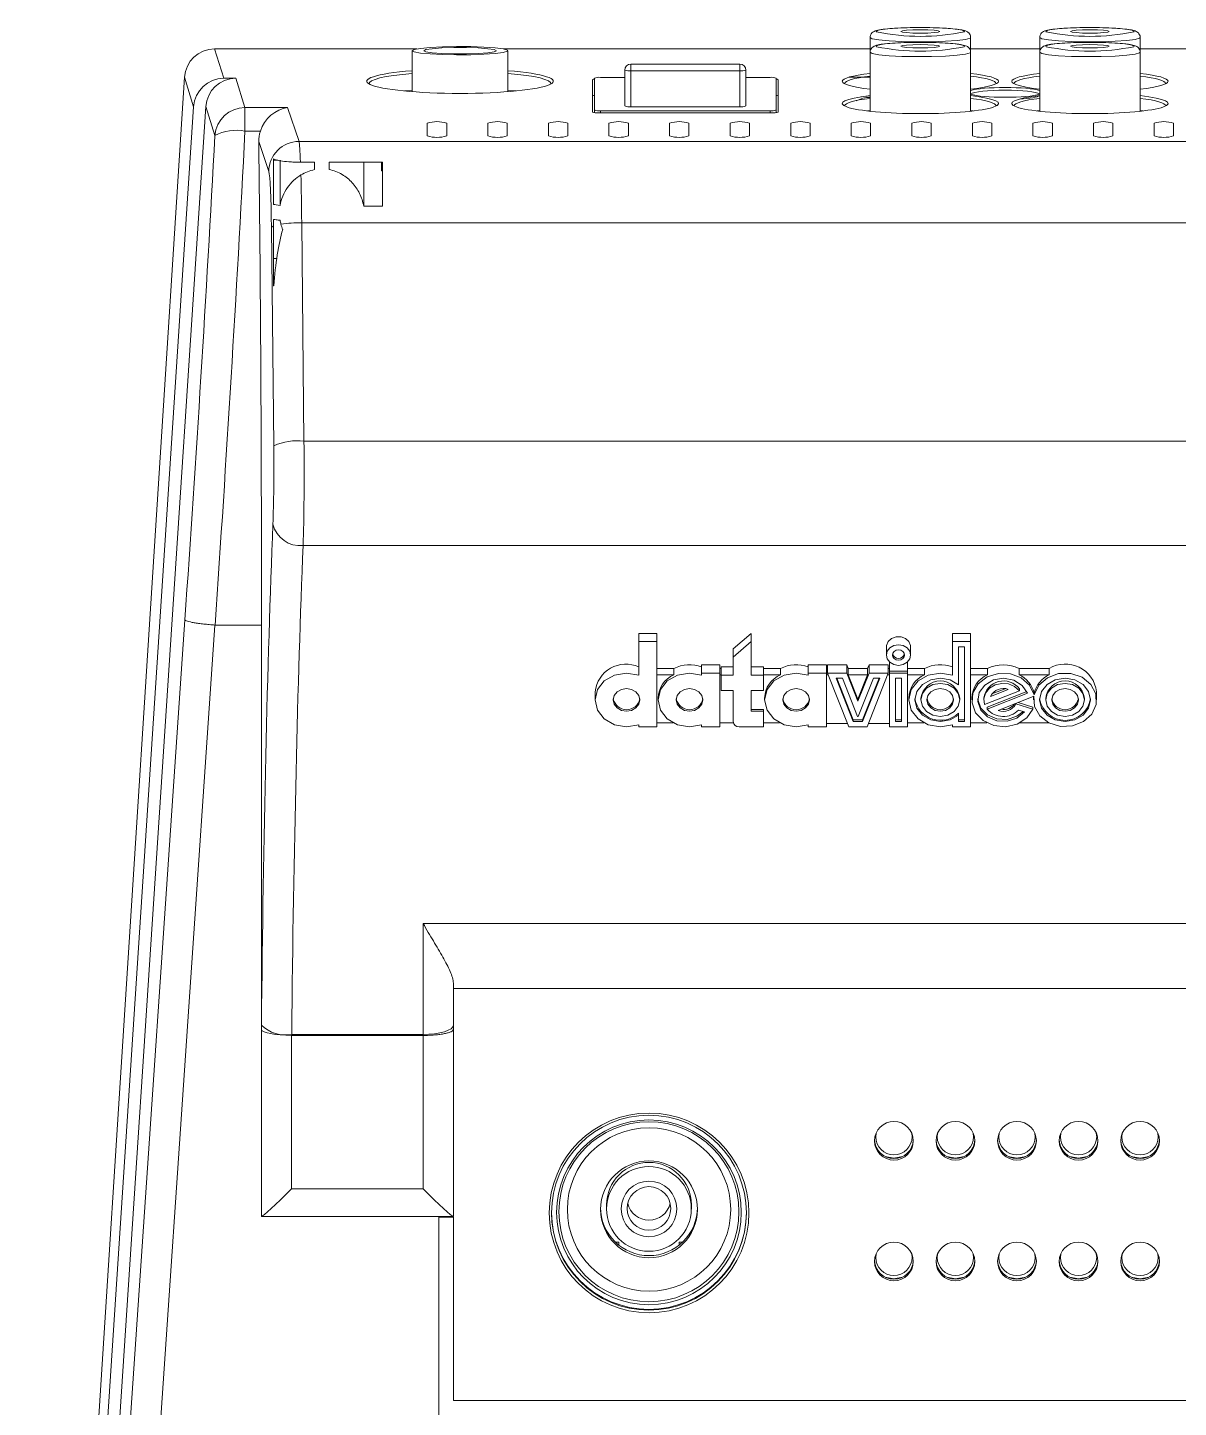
# Model space of a CAD drawing. Header units: millimetres. Extents: x 56 to 1167, y 133 to 726.
# Drawn here: x 56.1 to 151.1, y 479.3 to 593.2 of the extents above; entities that cross this region are included whole.
import ezdxf

# ---------------------------------------------------------------- set-up
doc = ezdxf.new("R2010")
doc.units = ezdxf.units.MM

msp = doc.modelspace()

# ---------------------------------------------------------------- linework, layer by layer
at = {"color": 7, "linetype": 'Continuous', "lineweight": 15}
for p, q in [((125.677, 592.379), (125.677, 591.158)), ((133.977, 591.158), (133.977, 592.379)), ((139.677, 592.379), (139.677, 591.158)), ((147.977, 591.158), (147.977, 592.379)), ((88.266, 591.436), (71.562, 591.436)), ((71.562, 591.436), (71.562, 591.432)), ((71.562, 591.432), (72.317, 589.015)), ((87.877, 591.287), (87.877, 587.905)), ((125.677, 591.436), (95.388, 591.436)), ((95.777, 587.905), (95.777, 591.287)), ((125.677, 591.158), (125.677, 586.288)), ((139.677, 591.436), (133.977, 591.436)), ((133.977, 586.288), (133.977, 591.158)), ((139.677, 591.158), (139.677, 586.288)), ((155.127, 591.436), (147.977, 591.436)), ((147.977, 586.288), (147.977, 591.158)), ((114.924, 590.189), (105.924, 590.189)), ((69.076, 589.091), (56.128, 386.261)), ((69.077, 589.091), (56.128, 386.259)), ((69.076, 589.091), (69.077, 589.091)), ((69.835, 586.665), (69.077, 589.091)), ((72.317, 589.015), (73.318, 589.021)), ((73.318, 589.021), (74.074, 586.6)), ((102.749, 588.888), (102.749, 586.225)), ((102.924, 586.395), (102.924, 589.019)), ((103.424, 589.084), (105.424, 589.084)), ((105.424, 586.728), (105.424, 589.689)), ((114.924, 589.624), (105.924, 589.624)), ((105.924, 589.624), (105.924, 586.663)), ((114.924, 586.663), (114.924, 589.624)), ((115.424, 589.689), (115.424, 586.728)), ((115.424, 589.084), (117.424, 589.084)), ((117.924, 589.019), (117.924, 586.395)), ((118.099, 586.225), (118.099, 588.888)), ((125.677, 589.104), (123.93, 589.104)), ((56.7, 386.304), (69.835, 586.665)), ((57.697, 386.24), (70.836, 586.671)), ((71.582, 584.281), (70.836, 586.671)), ((114.924, 586.663), (105.924, 586.663)), ((125.677, 587.549), (124.908, 587.478)), ((136.167, 586.778), (136.069, 586.776)), ((74.074, 586.6), (77.596, 586.6)), ((74.074, 586.6), (74.074, 584.644)), ((77.596, 586.6), (78.533, 583.797)), ((102.924, 586.176), (102.924, 586.395)), ((103.249, 586.16), (117.599, 586.16)), ((117.424, 586.33), (103.424, 586.33)), ((117.924, 586.395), (117.924, 586.176)), ((125.677, 586.329), (125.466, 586.312)), ((134.188, 586.312), (133.977, 586.329)), ((139.677, 586.329), (139.466, 586.312)), ((148.188, 586.312), (147.977, 586.329)), ((75.341, 584.644), (74.074, 584.644)), ((89.124, 585.303), (89.124, 584.259)), ((90.724, 584.259), (90.724, 585.303)), ((94.124, 585.303), (94.124, 584.259)), ((95.724, 584.259), (95.724, 585.303)), ((99.124, 585.303), (99.124, 584.259)), ((100.724, 584.259), (100.724, 585.303)), ((104.124, 585.303), (104.124, 584.259)), ((105.724, 584.259), (105.724, 585.303)), ((109.124, 585.303), (109.124, 584.259)), ((110.724, 584.259), (110.724, 585.303)), ((114.124, 585.303), (114.124, 584.259)), ((115.724, 584.259), (115.724, 585.303)), ((119.124, 585.303), (119.124, 584.259)), ((120.724, 584.259), (120.724, 585.303)), ((124.124, 585.303), (124.124, 584.259)), ((125.724, 584.259), (125.724, 585.303)), ((129.124, 585.303), (129.124, 584.259)), ((130.724, 584.259), (130.724, 585.303)), ((134.124, 585.303), (134.124, 584.259)), ((135.724, 584.259), (135.724, 585.303)), ((139.124, 585.303), (139.124, 584.259)), ((140.724, 584.259), (140.724, 585.303)), ((144.124, 585.303), (144.124, 584.259)), ((145.724, 584.259), (145.724, 585.303)), ((149.124, 585.303), (149.124, 584.259)), ((150.724, 584.259), (150.724, 585.303)), ((76.035, 581.309), (75.209, 583.781)), ((78.533, 583.797), (432.314, 583.797)), ((76.424, 582.24), (76.789, 582.24)), ((76.975, 578.52), (76.975, 582.24)), ((78.657, 582.086), (79.824, 582.086)), ((79.824, 582.086), (79.824, 581.473)), ((81.024, 582.086), (85.424, 582.086)), ((81.024, 581.473), (81.024, 582.086)), ((83.872, 578.451), (83.872, 582.086)), ((85.335, 581.368), (85.335, 582.086)), ((85.424, 582.086), (85.424, 578.451)), ((85.335, 581.368), (85.424, 581.368)), ((85.424, 578.451), (83.872, 578.451)), ((76.448, 558.677), (76.258, 576.696)), ((76.424, 571.88), (76.424, 576.819)), ((78.756, 577.087), (78.945, 559.068)), ((432.092, 577.087), (78.756, 577.087)), ((76.424, 574.14), (76.693, 574.14)), ((78.945, 559.068), (431.902, 559.068)), ((431.97, 550.438), (78.877, 550.438)), ((58.185, 384.083), (69.108, 544.307)), ((71.596, 543.875), (60.689, 383.874)), ((71.604, 543.874), (75.424, 543.874)), ((75.424, 543.874), (75.424, 495.054)), ((108.074, 543.189), (106.574, 543.189)), ((106.574, 543.189), (106.574, 542.509)), ((108.074, 542.509), (106.574, 542.509)), ((106.574, 542.509), (106.574, 539.74)), ((108.074, 542.509), (108.074, 543.189)), ((108.074, 535.479), (108.074, 542.509)), ((115.874, 543.189), (114.374, 541.911)), ((115.874, 542.509), (114.374, 541.231)), ((115.874, 543.189), (115.874, 542.509)), ((115.874, 539.74), (115.874, 542.509)), ((133.974, 543.189), (132.474, 543.189)), ((132.474, 543.189), (132.474, 542.509)), ((133.974, 542.509), (132.474, 542.509)), ((132.474, 542.509), (132.474, 539.74)), ((133.974, 543.189), (133.974, 542.509)), ((133.974, 535.479), (133.974, 542.509)), ((114.374, 541.911), (114.374, 541.231)), ((114.374, 541.231), (114.374, 539.74)), ((127.024, 542.082), (127.024, 541.401)), ((129.024, 541.401), (129.024, 542.082)), ((133.474, 542.083), (132.974, 542.083)), ((132.974, 542.083), (132.974, 538.947)), ((133.474, 535.905), (133.474, 542.083)), ((109.471, 540.292), (108.074, 540.292)), ((109.471, 539.769), (109.471, 540.292)), ((111.774, 540.591), (111.774, 539.91)), ((113.274, 540.591), (111.774, 540.591)), ((113.274, 539.91), (111.774, 539.91)), ((111.774, 539.91), (111.774, 539.74)), ((113.274, 539.91), (113.274, 540.591)), ((113.374, 540.292), (113.274, 540.292)), ((113.274, 535.479), (113.274, 539.91)), ((113.374, 540.42), (113.374, 539.74)), ((114.374, 540.42), (113.374, 540.42)), ((116.874, 540.42), (115.874, 540.42)), ((116.874, 540.42), (116.874, 539.74)), ((118.271, 540.292), (116.874, 540.292)), ((118.271, 539.769), (118.271, 540.292)), ((120.574, 540.591), (120.574, 539.91)), ((122.074, 540.591), (120.574, 540.591)), ((122.074, 539.91), (120.574, 539.91)), ((120.574, 539.91), (120.574, 539.74)), ((122.074, 540.591), (122.074, 539.91)), ((122.174, 540.292), (122.074, 540.292)), ((122.074, 535.479), (122.074, 539.91)), ((122.174, 540.591), (122.174, 539.91)), ((123.756, 540.591), (122.174, 540.591)), ((122.174, 539.91), (123.924, 535.479)), ((123.756, 539.91), (122.174, 539.91)), ((123.756, 540.591), (123.756, 539.91)), ((123.874, 540.292), (123.756, 540.591)), ((124.674, 537.588), (123.756, 539.91)), ((123.874, 540.292), (123.874, 539.769)), ((125.473, 540.292), (123.874, 540.292)), ((125.591, 539.91), (124.674, 537.588)), ((125.424, 535.479), (127.174, 539.91)), ((125.591, 540.591), (125.473, 540.292)), ((125.473, 540.292), (125.473, 539.769)), ((125.591, 540.591), (125.591, 539.91)), ((127.174, 540.591), (125.591, 540.591)), ((127.174, 539.91), (125.591, 539.91)), ((127.174, 540.591), (127.174, 539.91)), ((127.274, 540.292), (127.174, 540.292)), ((127.274, 540.838), (127.274, 540.067)), ((127.274, 540.067), (128.774, 540.067)), ((127.274, 540.067), (127.274, 539.91)), ((127.274, 539.91), (128.774, 539.91)), ((127.274, 539.91), (127.274, 535.479)), ((128.774, 540.067), (128.774, 540.838)), ((130.171, 540.292), (128.774, 540.292)), ((128.774, 539.91), (128.774, 540.067)), ((128.774, 535.479), (128.774, 539.91)), ((130.171, 540.292), (130.171, 539.769)), ((135.371, 540.292), (133.974, 540.292)), ((135.371, 539.769), (135.371, 540.292)), ((137.976, 540.292), (137.976, 539.769)), ((140.471, 540.292), (137.976, 540.292)), ((140.471, 539.769), (140.471, 540.292)), ((109.471, 539.769), (108.074, 539.769)), ((113.374, 539.769), (113.274, 539.769)), ((113.374, 539.74), (113.374, 538.462)), ((114.374, 539.74), (113.374, 539.74)), ((116.874, 539.74), (115.874, 539.74)), ((118.271, 539.769), (116.874, 539.769)), ((116.874, 538.462), (116.874, 539.74)), ((122.229, 539.769), (122.074, 539.769)), ((123.397, 539.484), (122.869, 539.484)), ((122.869, 539.484), (124.283, 535.905)), ((122.931, 539.484), (124.283, 536.063)), ((124.642, 536.332), (123.397, 539.484)), ((123.874, 539.769), (124.674, 537.745)), ((125.473, 539.769), (123.874, 539.769)), ((124.674, 537.745), (125.473, 539.769)), ((125.95, 539.484), (124.705, 536.332)), ((125.064, 535.905), (126.478, 539.484)), ((125.064, 536.063), (126.416, 539.484)), ((126.478, 539.484), (125.95, 539.484)), ((127.274, 539.769), (127.118, 539.769)), ((128.274, 539.484), (127.774, 539.484)), ((127.774, 539.484), (127.774, 535.905)), ((128.274, 535.905), (128.274, 539.484)), ((130.171, 539.769), (128.774, 539.769)), ((135.371, 539.769), (133.974, 539.769)), ((140.471, 539.769), (137.976, 539.769)), ((102.974, 538.375), (102.974, 537.695)), ((108.174, 537.852), (108.174, 537.695)), ((114.374, 538.462), (113.374, 538.462)), ((114.374, 535.905), (114.374, 538.462)), ((116.874, 538.462), (115.874, 538.462)), ((115.874, 538.462), (115.874, 536.758)), ((116.974, 537.852), (116.974, 537.695)), ((124.674, 537.745), (124.674, 537.588)), ((128.874, 537.852), (128.874, 537.695)), ((129.874, 537.852), (129.874, 537.695)), ((133.074, 537.695), (133.074, 537.852)), ((134.074, 537.852), (134.074, 537.695)), ((135.074, 537.852), (135.074, 537.695)), ((135.136, 537.319), (138, 538.457)), ((135.347, 537.09), (138.61, 538.386)), ((135.347, 536.933), (138.669, 538.253)), ((137.086, 538.564), (135.627, 537.984)), ((135.735, 538.184), (136.837, 538.622)), ((139.197, 537.992), (136.261, 536.826)), ((138, 538.457), (138, 538.614)), ((139.174, 537.852), (139.178, 537.985)), ((139.174, 537.852), (139.174, 537.695)), ((139.224, 538.127), (139.224, 538.284)), ((140.174, 537.852), (140.174, 537.695)), ((143.374, 537.695), (143.374, 537.852)), ((144.374, 537.695), (144.374, 538.375)), ((116.874, 536.915), (115.874, 536.915)), ((116.874, 536.758), (115.874, 536.758)), ((116.874, 536.758), (116.874, 536.915)), ((116.874, 535.479), (116.874, 536.758)), ((132.974, 536.443), (132.974, 536.6)), ((135.347, 537.09), (135.347, 536.933)), ((137.707, 537.374), (137.707, 537.4)), ((137.707, 537.374), (139.117, 536.937)), ((137.892, 537.474), (139.117, 537.094)), ((137.931, 536.852), (138.419, 536.7)), ((139.117, 537.094), (139.117, 536.937)), ((106.574, 535.65), (106.574, 535.479)), ((106.574, 535.479), (108.074, 535.479)), ((108.074, 535.807), (109.413, 535.807)), ((111.774, 535.65), (111.774, 535.479)), ((111.774, 535.479), (113.274, 535.479)), ((113.274, 535.807), (114.387, 535.807)), ((114.874, 535.479), (116.874, 535.479)), ((116.874, 535.807), (118.213, 535.807)), ((120.574, 535.65), (120.574, 535.479)), ((120.574, 535.479), (122.074, 535.479)), ((122.074, 535.741), (123.82, 535.741)), ((123.924, 535.479), (125.424, 535.479)), ((124.283, 535.905), (124.283, 536.063)), ((124.283, 536.063), (125.064, 536.063)), ((124.283, 535.905), (125.064, 535.905)), ((124.705, 536.332), (124.642, 536.332)), ((125.064, 535.905), (125.064, 536.063)), ((125.527, 535.741), (127.274, 535.741)), ((127.274, 535.479), (128.774, 535.479)), ((127.774, 536.063), (128.274, 536.063)), ((127.774, 535.905), (128.274, 535.905)), ((128.774, 535.807), (130.113, 535.807)), ((132.474, 535.65), (132.474, 535.479)), ((132.474, 535.479), (133.974, 535.479)), ((132.974, 536.443), (132.974, 535.905)), ((132.974, 536.063), (133.474, 536.063)), ((132.974, 535.905), (133.474, 535.905)), ((135.313, 535.807), (133.974, 535.807)), ((140.413, 535.807), (138.034, 535.807)), ((88.774, 510.079), (88.774, 519.248)), ((88.774, 519.248), (379.224, 519.248)), ((91.274, 514.312), (91.274, 510.846)), ((91.274, 513.874), (376.724, 513.874)), ((75.428, 510.486), (75.431, 510.836)), ((75.428, 495.054), (75.428, 510.486)), ((91.274, 510.846), (91.274, 510.537)), ((91.274, 510.537), (91.274, 495.054)), ((77.926, 509.997), (77.926, 497.337)), ((77.929, 510.079), (77.928, 509.997)), ((77.928, 509.997), (88.774, 509.997)), ((77.929, 510.079), (88.774, 510.079)), ((88.774, 509.997), (88.774, 510.079)), ((88.774, 509.997), (88.774, 509.997)), ((88.774, 497.337), (88.774, 509.997)), ((126.144, 501.858), (126.144, 501.634)), ((129.144, 501.634), (129.144, 501.858)), ((131.224, 501.858), (131.224, 501.634)), ((134.224, 501.634), (134.224, 501.858)), ((136.304, 501.858), (136.304, 501.634)), ((139.304, 501.634), (139.304, 501.858)), ((141.384, 501.858), (141.384, 501.634)), ((144.384, 501.634), (144.384, 501.858)), ((146.464, 501.858), (146.464, 501.634)), ((149.464, 501.634), (149.464, 501.858)), ((77.926, 497.337), (88.774, 497.337)), ((88.774, 497.337), (88.774, 497.337)), ((103.924, 496.027), (103.924, 495.669)), ((110.924, 495.669), (110.924, 496.027)), ((75.424, 495.054), (75.428, 495.054)), ((75.435, 495.054), (75.428, 495.054)), ((91.264, 495.054), (75.435, 495.054)), ((91.289, 495.005), (90.089, 495.005)), ((90.089, 495.005), (90.089, 383.874)), ((91.274, 495.054), (91.264, 495.054)), ((91.289, 479.854), (91.289, 495.005)), ((104.924, 492.938), (104.646, 492.938)), ((104.924, 492.695), (104.924, 492.938)), ((110.201, 492.938), (109.924, 492.938)), ((109.924, 492.938), (109.924, 492.695)), ((126.144, 491.896), (126.144, 491.672)), ((129.144, 491.672), (129.144, 491.896)), ((131.224, 491.896), (131.224, 491.672)), ((134.224, 491.672), (134.224, 491.896)), ((136.304, 491.896), (136.304, 491.672)), ((139.304, 491.672), (139.304, 491.896)), ((141.384, 491.896), (141.384, 491.672)), ((144.384, 491.672), (144.384, 491.896)), ((146.464, 491.896), (146.464, 491.672)), ((149.464, 491.672), (149.464, 491.896)), ((199.558, 479.854), (91.289, 479.854))]:
    msp.add_line(p, q, dxfattribs=at)
at = {"color": 8, "linetype": 'Continuous', "lineweight": 15}
for p, q in [((126.177, 592.877), (126.209, 592.835)), ((140.177, 592.877), (140.209, 592.835)), ((88.243, 591.432), (71.562, 591.432)), ((125.677, 591.432), (95.411, 591.432)), ((126.177, 591.656), (126.209, 591.615)), ((139.677, 591.432), (133.977, 591.432)), ((140.177, 591.656), (140.209, 591.615)), ((155.127, 591.432), (147.977, 591.432)), ((105.924, 590.189), (105.924, 589.624)), ((114.924, 589.624), (114.924, 590.189)), ((103.424, 586.33), (103.424, 586.16)), ((117.424, 586.16), (117.424, 586.33)), ((126.144, 501.634), (126.174, 501.934)), ((129.113, 501.934), (129.144, 501.634)), ((131.224, 501.634), (131.254, 501.934)), ((134.193, 501.934), (134.224, 501.634)), ((136.304, 501.634), (136.334, 501.934)), ((139.273, 501.934), (139.304, 501.634)), ((141.384, 501.634), (141.414, 501.934)), ((144.353, 501.934), (144.384, 501.634)), ((146.464, 501.634), (146.494, 501.934)), ((149.433, 501.934), (149.464, 501.634)), ((126.144, 491.672), (126.174, 491.972)), ((129.113, 491.972), (129.144, 491.672)), ((131.224, 491.672), (131.254, 491.972)), ((134.193, 491.972), (134.224, 491.672)), ((136.304, 491.672), (136.334, 491.972)), ((139.273, 491.972), (139.304, 491.672)), ((141.384, 491.672), (141.414, 491.972)), ((144.353, 491.972), (144.384, 491.672)), ((146.464, 491.672), (146.494, 491.972)), ((149.433, 491.972), (149.464, 491.672))]:
    msp.add_line(p, q, dxfattribs=at)
at = {"color": 8, "linetype": 'Continuous', "lineweight": 15, "flags": 128}
for points in [[(133.977, 592.378), (133.931, 592.325), (133.566, 592.222), (132.869, 592.133), (131.902, 592.065), (130.751, 592.026), (129.517, 592.018), (128.311, 592.042), (127.24, 592.096), (126.398, 592.175), (125.861, 592.272), (125.677, 592.379)], [(133.45, 592.838), (133.477, 592.877), (133.298, 592.975), (132.78, 593.064), (131.972, 593.134), (130.955, 593.179), (129.827, 593.195), (128.699, 593.179), (127.682, 593.134), (126.874, 593.064), (126.356, 592.975), (126.177, 592.877)], [(147.977, 592.378), (147.931, 592.325), (147.566, 592.222), (146.869, 592.133), (145.902, 592.065), (144.751, 592.026), (143.517, 592.018), (142.311, 592.042), (141.24, 592.096), (140.398, 592.175), (139.861, 592.272), (139.677, 592.379)], [(147.45, 592.838), (147.477, 592.877), (147.298, 592.975), (146.78, 593.064), (145.972, 593.134), (144.955, 593.179), (143.827, 593.195), (142.699, 593.179), (141.682, 593.134), (140.874, 593.064), (140.356, 592.975), (140.177, 592.877), (140.177, 592.877)], [(133.977, 591.158), (133.931, 591.104), (133.566, 591.001), (132.869, 590.912), (131.902, 590.845), (130.751, 590.806), (129.517, 590.798), (128.311, 590.822), (127.24, 590.876), (126.398, 590.955), (125.861, 591.052), (125.677, 591.158)], [(133.45, 591.618), (133.477, 591.656), (133.298, 591.755), (132.78, 591.843), (131.972, 591.914), (130.955, 591.959), (129.827, 591.975), (128.699, 591.959), (127.682, 591.914), (126.874, 591.843), (126.356, 591.755), (126.177, 591.656)], [(147.977, 591.158), (147.931, 591.104), (147.566, 591.001), (146.869, 590.912), (145.902, 590.845), (144.751, 590.806), (143.517, 590.798), (142.311, 590.822), (141.24, 590.876), (140.398, 590.955), (139.861, 591.052), (139.677, 591.158)], [(147.45, 591.618), (147.477, 591.656), (147.298, 591.755), (146.78, 591.843), (145.972, 591.914), (144.955, 591.959), (143.827, 591.975), (142.699, 591.959), (141.682, 591.914), (140.874, 591.843), (140.356, 591.755), (140.177, 591.656), (140.177, 591.656)]]:
    msp.add_lwpolyline(points, dxfattribs=at)
at = {"color": 7, "linetype": 'Continuous', "lineweight": 15, "flags": 128}
for points in [[(128.227, 592.877), (128.349, 592.823), (128.696, 592.778), (129.215, 592.748), (129.827, 592.737), (130.439, 592.748), (130.958, 592.778), (131.305, 592.823), (131.427, 592.877), (131.305, 592.93), (130.958, 592.975), (130.439, 593.005), (129.827, 593.016), (129.215, 593.005), (128.696, 592.975), (128.349, 592.93), (128.227, 592.877)], [(142.227, 592.877), (142.349, 592.823), (142.696, 592.778), (143.215, 592.748), (143.827, 592.737), (144.439, 592.748), (144.958, 592.778), (145.305, 592.823), (145.427, 592.877), (145.305, 592.93), (144.958, 592.975), (144.439, 593.005), (143.827, 593.016), (143.215, 593.005), (142.696, 592.975), (142.349, 592.93), (142.227, 592.877)], [(87.877, 591.287), (88.053, 591.186), (88.563, 591.093), (89.364, 591.018), (90.384, 590.967), (91.532, 590.944), (92.706, 590.951), (93.802, 590.989), (94.723, 591.053), (95.386, 591.138), (95.733, 591.236), (95.733, 591.338), (95.386, 591.436), (94.723, 591.521), (93.802, 591.585), (92.706, 591.623), (91.532, 591.63), (90.384, 591.608), (89.364, 591.556), (88.563, 591.481), (88.053, 591.389), (87.877, 591.287)], [(88.827, 591.287), (89.008, 591.198), (89.529, 591.119), (90.327, 591.061), (91.306, 591.03), (92.348, 591.03), (93.327, 591.061), (94.125, 591.119), (94.646, 591.198), (94.827, 591.287), (94.646, 591.377), (94.125, 591.455), (93.327, 591.514), (92.348, 591.545), (91.306, 591.545), (90.327, 591.514), (89.529, 591.455), (89.008, 591.377), (88.827, 591.287)], [(128.227, 591.656), (128.349, 591.603), (128.696, 591.558), (129.215, 591.528), (129.827, 591.517), (130.439, 591.528), (130.958, 591.558), (131.305, 591.603), (131.427, 591.656), (131.305, 591.71), (130.958, 591.755), (130.439, 591.785), (129.827, 591.796), (129.215, 591.785), (128.696, 591.755), (128.349, 591.71), (128.227, 591.656)], [(142.227, 591.656), (142.349, 591.603), (142.696, 591.558), (143.215, 591.528), (143.827, 591.517), (144.439, 591.528), (144.958, 591.558), (145.305, 591.603), (145.427, 591.656), (145.305, 591.71), (144.958, 591.755), (144.439, 591.785), (143.827, 591.796), (143.215, 591.785), (142.696, 591.755), (142.349, 591.71), (142.227, 591.656)], [(87.877, 588.001), (87.288, 587.966), (87.229, 587.962)], [(96.425, 587.962), (96.366, 587.966), (95.777, 588.001)], [(129.024, 542.082), (129.017, 542.176), (128.887, 542.511), (128.609, 542.773), (128.231, 542.915), (127.817, 542.915), (127.438, 542.773), (127.16, 542.511), (127.03, 542.176), (127.024, 542.082)], [(128.024, 540.549), (128.406, 540.614), (128.731, 540.799), (128.947, 541.075), (129.024, 541.401), (128.947, 541.727), (128.731, 542.004), (128.406, 542.189), (128.024, 542.253), (127.641, 542.189), (127.316, 542.004), (127.1, 541.727), (127.024, 541.401), (127.1, 541.075), (127.316, 540.799), (127.641, 540.614), (128.024, 540.549)], [(128.524, 541.401), (128.486, 541.238), (128.377, 541.1), (128.215, 541.008), (128.024, 540.975), (127.832, 541.008), (127.67, 541.1), (127.562, 541.238), (127.524, 541.401), (127.562, 541.564), (127.67, 541.703), (127.832, 541.795), (128.024, 541.827), (128.215, 541.795), (128.377, 541.703), (128.486, 541.564), (128.524, 541.401)], [(106.574, 539.74), (105.578, 539.91), (104.582, 539.743), (103.737, 539.263), (103.172, 538.543), (102.974, 537.695), (103.172, 536.846), (103.737, 536.127), (104.582, 535.647), (105.578, 535.479), (106.574, 535.65)], [(111.774, 539.74), (110.778, 539.91), (109.782, 539.743), (108.937, 539.263), (108.372, 538.543), (108.174, 537.695), (108.372, 536.846), (108.937, 536.127), (109.782, 535.647), (110.778, 535.479), (111.774, 535.65)], [(120.574, 539.74), (119.578, 539.91), (118.582, 539.743), (117.737, 539.263), (117.172, 538.543), (116.974, 537.695), (117.172, 536.846), (117.737, 536.127), (118.582, 535.647), (119.578, 535.479), (120.574, 535.65)], [(132.474, 539.74), (131.478, 539.91), (130.482, 539.743), (129.637, 539.263), (129.072, 538.543), (128.874, 537.695), (129.072, 536.846), (129.637, 536.127), (130.482, 535.647), (131.478, 535.479), (132.474, 535.65)], [(132.974, 538.947), (132.294, 539.342), (131.488, 539.484), (130.68, 539.351), (129.994, 538.964), (129.535, 538.382), (129.374, 537.695), (129.535, 537.007), (129.994, 536.425), (130.68, 536.038), (131.488, 535.906), (132.294, 536.048), (132.974, 536.443)], [(133.074, 537.695), (132.952, 538.217), (132.605, 538.659), (132.086, 538.954), (131.474, 539.058), (130.861, 538.954), (130.342, 538.659), (129.995, 538.217), (129.874, 537.695), (129.995, 537.173), (130.342, 536.731), (130.861, 536.435), (131.474, 536.332), (132.086, 536.435), (132.605, 536.731), (132.952, 537.173), (133.074, 537.695)], [(139.117, 536.937), (138.608, 536.215), (137.82, 535.706), (136.866, 535.486), (135.885, 535.584), (135.017, 535.987), (134.389, 536.638), (134.091, 537.441), (134.166, 538.281), (134.604, 539.036), (135.341, 539.597), (136.27, 539.883), (137.258, 539.853), (138.162, 539.511), (138.85, 538.907), (139.224, 538.127)], [(138.669, 538.253), (138.238, 538.889), (137.543, 539.324), (136.701, 539.484), (135.855, 539.343), (135.147, 538.923), (134.696, 538.297), (134.579, 537.569), (134.815, 536.862), (135.364, 536.296), (136.135, 535.965), (136.996, 535.927), (137.803, 536.186), (138.419, 536.7)], [(138, 538.457), (137.609, 538.801), (137.101, 539.009), (136.541, 539.053), (135.997, 538.93), (135.537, 538.655), (135.218, 538.26), (135.078, 537.796), (135.136, 537.319)], [(139.224, 538.127), (139.606, 538.919), (140.313, 539.527), (141.237, 539.863), (142.242, 539.874), (143.176, 539.56), (143.902, 538.968), (144.309, 538.185), (144.338, 537.33), (143.984, 536.529), (143.3, 535.902), (142.388, 535.542), (141.385, 535.504), (140.439, 535.794), (139.693, 536.367), (139.257, 537.138), (139.197, 537.992)], [(143.874, 537.695), (143.714, 537.01), (143.258, 536.43), (142.577, 536.042), (141.774, 535.905), (140.97, 536.042), (140.289, 536.43), (139.833, 537.01), (139.674, 537.695), (139.833, 538.38), (140.289, 538.96), (140.97, 539.348), (141.774, 539.484), (142.577, 539.348), (143.258, 538.96), (143.714, 538.38), (143.874, 537.695)], [(143.374, 537.695), (143.252, 538.217), (142.905, 538.659), (142.386, 538.954), (141.774, 539.058), (141.161, 538.954), (140.642, 538.659), (140.295, 538.217), (140.174, 537.695), (140.295, 537.173), (140.642, 536.731), (141.161, 536.435), (141.774, 536.332), (142.386, 536.435), (142.905, 536.731), (143.252, 537.173), (143.374, 537.695)], [(106.674, 537.695), (106.59, 537.336), (106.351, 537.032), (105.995, 536.829), (105.574, 536.758), (105.153, 536.829), (104.796, 537.032), (104.557, 537.336), (104.474, 537.695), (104.557, 538.053), (104.796, 538.358), (105.153, 538.561), (105.574, 538.632), (105.995, 538.561), (106.351, 538.358), (106.59, 538.053), (106.674, 537.695)], [(111.874, 537.695), (111.79, 537.336), (111.551, 537.032), (111.195, 536.829), (110.774, 536.758), (110.353, 536.829), (109.996, 537.032), (109.757, 537.336), (109.674, 537.695), (109.757, 538.053), (109.996, 538.358), (110.353, 538.561), (110.774, 538.632), (111.195, 538.561), (111.551, 538.358), (111.79, 538.053), (111.874, 537.695)], [(120.674, 537.695), (120.59, 537.336), (120.351, 537.032), (119.995, 536.829), (119.574, 536.758), (119.153, 536.829), (118.796, 537.032), (118.557, 537.336), (118.474, 537.695), (118.557, 538.053), (118.796, 538.358), (119.153, 538.561), (119.574, 538.632), (119.995, 538.561), (120.351, 538.358), (120.59, 538.053), (120.674, 537.695)], [(132.574, 537.695), (132.49, 537.336), (132.251, 537.032), (131.895, 536.829), (131.474, 536.758), (131.053, 536.829), (130.696, 537.032), (130.457, 537.336), (130.374, 537.695), (130.457, 538.053), (130.696, 538.358), (131.053, 538.561), (131.474, 538.632), (131.895, 538.561), (132.251, 538.358), (132.49, 538.053), (132.574, 537.695)], [(138.313, 536.733), (137.803, 536.343), (136.996, 536.084), (136.135, 536.122), (135.364, 536.453), (134.815, 537.019), (134.579, 537.726), (134.576, 537.773)], [(142.874, 537.695), (142.79, 537.336), (142.551, 537.032), (142.195, 536.829), (141.774, 536.758), (141.353, 536.829), (140.996, 537.032), (140.757, 537.336), (140.674, 537.695), (140.757, 538.053), (140.996, 538.358), (141.353, 538.561), (141.774, 538.632), (142.195, 538.561), (142.551, 538.358), (142.79, 538.053), (142.874, 537.695)], [(91.274, 510.846), (91.226, 510.696), (91.083, 510.552), (90.852, 510.42), (90.541, 510.303), (90.162, 510.208), (89.73, 510.137), (89.261, 510.094), (88.774, 510.079)], [(126.921, 500.012), (127.644, 499.877), (128.366, 500.012)], [(132.001, 500.012), (132.724, 499.877), (133.446, 500.012)], [(137.081, 500.012), (137.804, 499.877), (138.526, 500.012)], [(142.161, 500.012), (142.884, 499.877), (143.606, 500.012)], [(147.241, 500.012), (147.964, 499.877), (148.686, 500.012)], [(126.921, 490.05), (127.644, 489.915), (128.366, 490.05)], [(132.001, 490.05), (132.724, 489.915), (133.446, 490.05)], [(137.081, 490.05), (137.804, 489.915), (138.526, 490.05)], [(142.161, 490.05), (142.884, 489.915), (143.606, 490.05)], [(147.241, 490.05), (147.964, 489.915), (148.686, 490.05)]]:
    msp.add_lwpolyline(points, dxfattribs=at)
at = {"color": 7, "linetype": 'Continuous', "lineweight": 15}
for centre, radius in [((107.428, 495.349), 8.242), ((107.42, 495.366), 8.042), ((107.42, 495.393), 7.624), ((107.419, 495.445), 7.43), ((107.427, 495.631), 6.742), ((127.645, 501.299), 1.598), ((132.725, 501.299), 1.598), ((137.805, 501.299), 1.598), ((142.885, 501.299), 1.598), ((147.965, 501.299), 1.598), ((107.426, 495.638), 3.995), ((107.421, 495.679), 3.496), ((107.426, 495.675), 2.297), ((107.422, 495.717), 1.798), ((127.645, 491.338), 1.598), ((132.725, 491.338), 1.598), ((137.805, 491.338), 1.598), ((142.885, 491.338), 1.598), ((147.965, 491.338), 1.598)]:
    msp.add_circle(centre, radius, dxfattribs=at)
for centre, radius, start, end in [((129.821, 610.572), 18.101, 258.48844, 281.56509), ((143.821, 610.572), 18.101, 258.48847, 281.56506), ((129.821, 609.353), 18.102, 258.48908, 281.56444), ((143.821, 609.353), 18.102, 258.48912, 281.56441), ((105.924, 589.689), 0.5, 90, 180), ((114.924, 589.689), 0.5, 0, 90), ((102.909, 588.654), 0.283, 87.10798, 124.53522), ((103.301, 588.077), 1.014, 83.04049, 111.82992), ((105.801, 590.63), 1.014, 248.17109, 276.95514), ((115.046, 590.63), 1.014, 263.04426, 291.82994), ((117.546, 588.077), 1.014, 68.17001, 96.95914), ((117.926, 588.613), 0.324, 57.88212, 90.47467), ((102.909, 587.316), 0.284, 87.14408, 124.50816), ((105.801, 587.669), 1.014, 248.17109, 276.95514), ((115.046, 587.669), 1.014, 263.04426, 291.82994), ((117.926, 587.274), 0.325, 57.90438, 90.44339), ((125.645, 585.112), 2.318, 89.21387, 118.84219), ((74.081, 584.094), 2.506, 90.16059, 175.73645), ((103.126, 587.167), 1.014, 248.17013, 276.9561), ((103.301, 587.336), 1.014, 248.16751, 276.96208), ((117.546, 587.336), 1.014, 263.03828, 291.83256), ((117.721, 587.167), 1.014, 263.04379, 291.83042), ((73.334, 580.992), 3.726, 78.54402, 118.03935), ((89.924, 582.879), 2.553, 71.73699, 108.26301), ((94.924, 582.879), 2.553, 71.73699, 108.26301), ((99.924, 582.879), 2.553, 71.73699, 108.26301), ((104.924, 582.879), 2.553, 71.73699, 108.26301), ((109.924, 582.879), 2.553, 71.73699, 108.26301), ((114.924, 582.879), 2.553, 71.73699, 108.26301), ((119.924, 582.879), 2.553, 71.73699, 108.26301), ((124.924, 582.879), 2.553, 71.73699, 108.26301), ((129.924, 582.879), 2.553, 71.73716, 108.26284), ((134.924, 582.879), 2.553, 71.73699, 108.26301), ((139.924, 582.879), 2.553, 71.73716, 108.26284), ((144.924, 582.879), 2.553, 71.73699, 108.26301), ((149.924, 582.879), 2.553, 71.73699, 108.26301), ((78.54, 581.293), 2.505, 90.16562, 179.61622), ((89.924, 586.683), 2.553, 251.73699, 288.26301), ((94.924, 586.683), 2.553, 251.73699, 288.26301), ((99.924, 586.683), 2.553, 251.73699, 288.26301), ((104.924, 586.683), 2.553, 251.73699, 288.26301), ((109.924, 586.683), 2.553, 251.73699, 288.26301), ((114.924, 586.683), 2.553, 251.73699, 288.26301), ((119.924, 586.683), 2.553, 251.73699, 288.26301), ((124.924, 586.683), 2.553, 251.73699, 288.26301), ((129.924, 586.683), 2.553, 251.73716, 288.26284), ((134.924, 586.683), 2.553, 251.73699, 288.26301), ((139.924, 586.683), 2.553, 251.73716, 288.26284), ((144.924, 586.683), 2.553, 251.73699, 288.26301), ((149.924, 586.683), 2.553, 251.73699, 288.26301), ((76.487, 576.561), 0.266, 103.74863, 149.45147), ((78.792, 564.406), 12.68, 90.16618, 97.92758), ((78.42, 554.253), 4.843, 83.76882, 114.02818), ((78.633, 552.743), 2.317, 193.42741, 276.0362), ((128.024, 541.638), 0.516, 197.82495, 342.17505), ((105.519, 538.085), 2.562, 65.69377, 173.50323), ((110.775, 537.595), 2.996, 70.54046, 115.81308), ((119.575, 537.595), 2.996, 70.54046, 115.81308), ((131.475, 537.595), 2.996, 70.54045, 115.81309), ((136.674, 537.605), 2.987, 64.13501, 115.86499), ((141.796, 538.06), 2.596, 6.97098, 120.70729), ((110.347, 537.779), 2.175, 113.76657, 178.06988), ((119.147, 537.779), 2.175, 113.76657, 178.06988), ((131.047, 537.779), 2.175, 113.76698, 178.06947), ((131.474, 537.645), 1.613, 7.3721, 172.6279), ((136.247, 537.779), 2.175, 113.76658, 178.06987), ((136.695, 537.626), 1.637, 37.11232, 172.08049), ((137.029, 537.707), 2.269, 14.72784, 65.32839), ((141.418, 537.707), 2.269, 114.67161, 165.27216), ((141.774, 537.645), 1.613, 7.3722, 172.6278), ((105.574, 538.009), 1.121, 192.13308, 347.86692), ((110.774, 538.009), 1.121, 192.13253, 347.86747), ((119.574, 538.009), 1.121, 192.13253, 347.86747), ((131.493, 538.162), 2.153, 190.40534, 313.45905), ((131.474, 538.009), 1.121, 192.13297, 347.86703), ((136.669, 537.488), 1.154, 68.80478, 154.53338), ((141.774, 538.138), 2.129, 189.87022, 350.12978), ((141.774, 538.009), 1.121, 192.1328, 347.8672), ((136.676, 538.084), 1.759, 220.89735, 315.50577), ((136.677, 537.909), 1.161, 248.99533, 332.54174), ((136.696, 538.062), 1.152, 260.7274, 322.6113), ((114.839, 535.946), 0.467, 184.93219, 274.20089), ((77.423, 512.905), 2.871, 226.1009, 280.16102), ((127.644, 501.439), 1.6, 182.51484, 357.48516), ((127.644, 501.634), 1.5, 180, 0), ((132.724, 501.439), 1.6, 182.51501, 357.48499), ((132.724, 501.634), 1.5, 180, 0), ((137.804, 501.439), 1.6, 182.51501, 357.48499), ((137.804, 501.634), 1.5, 180, 0), ((142.884, 501.439), 1.6, 182.51512, 357.48488), ((142.884, 501.634), 1.5, 180, 0), ((147.964, 501.439), 1.6, 182.51484, 357.48516), ((147.964, 501.634), 1.5, 180, 0), ((107.416, 496.021), 3.492, 89.87679, 179.90484), ((107.43, 496.02), 3.494, 0.11199, 90.10638), ((107.415, 495.812), 3.991, 180.09354, 270.1248), ((107.421, 496.546), 1.798, 193.46873, 270.09188), ((107.426, 496.546), 1.798, 269.909, 346.52992), ((107.432, 495.812), 3.991, 269.8762, 359.90525), ((107.424, 495.437), 8.05, 180.1702, 359.8298), ((127.644, 491.477), 1.6, 182.51484, 357.48516), ((127.644, 491.672), 1.5, 180, 0), ((132.724, 491.477), 1.6, 182.51501, 357.48499), ((132.724, 491.672), 1.5, 180, 0), ((137.804, 491.477), 1.6, 182.51501, 357.48499), ((137.804, 491.672), 1.5, 180, 0), ((142.884, 491.477), 1.6, 182.51501, 357.48499), ((142.884, 491.672), 1.5, 180, 0), ((147.964, 491.477), 1.6, 182.51484, 357.48516), ((147.964, 491.672), 1.5, 180, 0)]:
    msp.add_arc(centre, radius, start, end, dxfattribs=at)
for centre, major_axis, ratio, start_param, end_param in [((71.573, 588.919), (-0.749, 2.4), 0.9943347, 5.9831936, 7.4844024), ((72.326, 586.506), (0.57, 2.444), 0.9947375, 0.2339646, 1.7351734), ((73.328, 586.512), (0.57, 2.444), 0.9947375, 0.2339646, 1.7351734), ((91.827, 588.769), (7.7, 0), 0.1306505, 2.1094573, 7.3153207), ((91.827, 588.57), (7.5, 0), 0.1318104, 2.1254709, 3.1736234), ((91.827, 588.57), (7.5, 0), 0.1318104, 6.2511546, 7.2993071), ((129.827, 588.762), (6.45, 0), 0.1306505, 2.2697419, 4.0134434), ((129.827, 588.564), (6.25, 0), 0.1320424, 2.296952, 3.1415927), ((129.827, 588.762), (6.45, 0), 0.1306505, 5.4113345, 7.1550361), ((129.827, 588.564), (6.25, 0), 0.1320424, 0, 0.8446407), ((143.827, 588.762), (6.45, 0), 0.1306505, 2.2697419, 4.0134434), ((143.827, 588.564), (6.25, 0), 0.1320424, 2.296952, 3.1415927), ((143.827, 588.762), (6.45, 0), 0.1306505, 5.4113345, 7.1550361), ((143.827, 588.564), (6.25, 0), 0.1320424, 0, 0.8446407), ((136.827, 587.848), (3.1, 0), 0.1306505, 1.5707963, 2.7372338), ((136.827, 587.649), (2.9, 0), 0.1336502, 1.5707963, 2.9556295), ((136.827, 587.848), (3.1, 0), 0.1306505, 0.4043588, 1.5707963), ((136.827, 587.649), (2.9, 0), 0.1336502, 0.1859632, 1.5707963), ((129.827, 586.933), (6.45, 0), 0.1306505, 2.2697419, 7.1550361), ((129.827, 586.735), (6.25, 0), 0.1320424, 2.296952, 3.1415927), ((136.827, 587.848), (3.1, 0), 0.1306505, 3.5459515, 5.8788265), ((129.827, 586.735), (6.25, 0), 0.1320424, 0, 0.8446407), ((143.827, 586.933), (6.45, 0), 0.1306505, 2.2695746, 7.1550361), ((143.827, 586.735), (6.25, 0), 0.1320424, 2.296952, 3.1415927), ((136.827, 587.649), (2.9, 0), 0.1336502, 5.1296276, 6.098769), ((143.827, 586.735), (6.25, 0), 0.1320424, 0, 0.8446407), ((77.596, 584.122), (1.525, 2.118), 0.8707788, 0.6910201, 1.92047), ((66.818, 559.576), (7.519, 119.999), 0.0482934, 4.5841905, 4.9258617), ((64.326, 559.735), (7.52, 117.499), 0.0493126, 4.5838551, 4.9259916), ((70.189, 559.576), (-0.458, 120), 0.0434942, 4.5809987, 4.9153204), ((78.522, 575.866), (-0.021, 8), 0.0299025, 5.602961, 6.1522073), ((76.025, 575.856), (-0.021, 5.5), 0.0434942, 4.8654394, 6.1521198), ((78.522, 575.866), (-0.021, 8), 0.0299025, 4.8655269, 5.4138495), ((78.843, 568.413), (-0.112, 10.457), 0.2390681, 0.6795216, 1.2309113), ((78.806, 571.948), (2.5, -0.001), 0.0897327, 3.4501726, 3.4814777), ((76.13, 557.532), (-0.029, 7.5), 0.0434942, 3.9222438, 4.8654394), ((78.627, 557.542), (-0.029, 10), 0.0326208, 3.9223164, 4.865512), ((79.794, 479.395), (-0.391, 102.5), 0.0434942, 0.7806511, 1.2588589), ((82.292, 479.404), (-0.391, 100), 0.0445815, 0.7806427, 1.2588505), ((77.926, 510.496), (2.5, -0.013), 0.1994455, 3.1862443, 4.7134074), ((78.035, 521.184), (0.112, 11.187), 0.2234636, 3.1427344, 3.14383), ((77.926, 497.554), (2.498, 2.498), 0.0436609, 3.1852259, 4.6687557), ((88.774, 497.554), (2.498, -2.498), 0.0436609, 4.7560222, 6.2395521)]:
    msp.add_ellipse(centre, major_axis=major_axis, ratio=ratio, start_param=start_param, end_param=end_param, dxfattribs=at)
for points, knots in [([(129.839, 593.193), (129.645, 593.194), (129.088, 593.196), (128.197, 593.168), (127.277, 593.115), (126.549, 593.034), (126.186, 592.961), (125.933, 592.853), (125.76, 592.689), (125.684, 592.515), (125.679, 592.409), (125.677, 592.379)], [0, 0, 0, 0, 0.0945474, 0.2722851, 0.4504955, 0.6303584, 0.8169071, 0.893015, 0.939391, 0.9825171, 1, 1, 1, 1]), ([(133.965, 592.377), (133.967, 592.423), (133.97, 592.538), (133.882, 592.696), (133.763, 592.816), (133.621, 592.898), (133.41, 592.973), (133.04, 593.043), (132.346, 593.117), (131.424, 593.169), (130.544, 593.196), (130.009, 593.194), (129.839, 593.193)], [0, 0, 0, 0, 0.0261035, 0.0658287, 0.1029233, 0.1462562, 0.2194093, 0.3817847, 0.5551123, 0.7374241, 0.9165432, 1, 1, 1, 1]), ([(143.839, 593.193), (143.645, 593.194), (143.088, 593.196), (142.197, 593.168), (141.277, 593.115), (140.549, 593.034), (140.186, 592.961), (139.933, 592.853), (139.76, 592.689), (139.684, 592.515), (139.679, 592.409), (139.677, 592.379)], [0, 0, 0, 0, 0.0945486, 0.2722861, 0.4504963, 0.630359, 0.8169075, 0.893016, 0.9393914, 0.9825171, 1, 1, 1, 1]), ([(147.965, 592.377), (147.967, 592.423), (147.97, 592.538), (147.882, 592.696), (147.763, 592.816), (147.621, 592.898), (147.41, 592.973), (147.04, 593.043), (146.346, 593.117), (145.424, 593.169), (144.544, 593.196), (144.009, 593.194), (143.839, 593.193)], [0, 0, 0, 0, 0.0261035, 0.0658288, 0.1029234, 0.1462564, 0.2194091, 0.3817852, 0.5551131, 0.737425, 0.9165443, 1, 1, 1, 1]), ([(129.839, 591.973), (129.645, 591.974), (129.088, 591.975), (128.197, 591.948), (127.277, 591.895), (126.549, 591.814), (126.186, 591.741), (125.933, 591.633), (125.76, 591.469), (125.684, 591.295), (125.679, 591.189), (125.677, 591.158)], [0, 0, 0, 0, 0.0945474, 0.2722852, 0.4504956, 0.6303583, 0.8169073, 0.893015, 0.9393912, 0.9825171, 1, 1, 1, 1]), ([(133.965, 591.156), (133.967, 591.202), (133.97, 591.318), (133.882, 591.476), (133.763, 591.596), (133.621, 591.678), (133.41, 591.752), (133.04, 591.823), (132.346, 591.897), (131.424, 591.949), (130.544, 591.976), (130.009, 591.974), (129.839, 591.973)], [0, 0, 0, 0, 0.0261033, 0.0658287, 0.1029233, 0.1462563, 0.2194094, 0.3817845, 0.5551121, 0.7374241, 0.9165432, 1, 1, 1, 1]), ([(143.839, 591.973), (143.645, 591.974), (143.088, 591.975), (142.197, 591.948), (141.277, 591.895), (140.549, 591.814), (140.186, 591.741), (139.933, 591.633), (139.76, 591.469), (139.684, 591.295), (139.679, 591.189), (139.677, 591.158)], [0, 0, 0, 0, 0.09454857, 0.27228621, 0.45049642, 0.63035894, 0.81690775, 0.89301594, 0.93939154, 0.98251706, 1, 1, 1, 1]), ([(147.965, 591.156), (147.967, 591.202), (147.97, 591.318), (147.882, 591.476), (147.763, 591.596), (147.621, 591.678), (147.41, 591.752), (147.04, 591.823), (146.346, 591.897), (145.424, 591.949), (144.544, 591.976), (144.009, 591.974), (143.839, 591.973)], [0, 0, 0, 0, 0.02610337, 0.0658288, 0.10292344, 0.14625642, 0.21940915, 0.38178499, 0.55511285, 0.73742503, 0.91654431, 1, 1, 1, 1]), ([(76.424, 582.353), (76.477, 582.324), (76.547, 582.295), (76.695, 582.252), (76.751, 582.238), (76.881, 582.21), (76.956, 582.197), (77.212, 582.158), (77.428, 582.134), (77.837, 582.107), (77.989, 582.099), (78.31, 582.089), (78.483, 582.086), (78.657, 582.086)], [0, 0, 0, 0, 0.25, 0.25, 0.375, 0.375, 0.5, 0.5, 0.75, 0.75, 0.875, 0.875, 1, 1, 1, 1]), ([(76.424, 578.6), (76.424, 579.031), (76.424, 579.437), (76.424, 580.202), (76.424, 580.564), (76.424, 581.206), (76.424, 581.491), (76.424, 581.863), (76.424, 581.978), (76.424, 582.182), (76.424, 582.273), (76.424, 582.353)], [0, 0, 0, 0, 0.25, 0.25, 0.5, 0.5, 0.75, 0.75, 0.875, 0.875, 1, 1, 1, 1]), ([(78.692, 581.029), (78.481, 580.899), (78.28, 580.748), (77.904, 580.398), (77.727, 580.198), (77.425, 579.765), (77.297, 579.533), (77.093, 579.038), (77.02, 578.782), (76.975, 578.52)], [0, 0, 0, 0, 0.25, 0.25, 0.5, 0.5, 0.75, 0.75, 1, 1, 1, 1]), ([(79.824, 581.473), (79.613, 581.432), (79.415, 581.373), (79.039, 581.224), (78.859, 581.133), (78.692, 581.029)], [0, 0, 0, 0, 0.5, 0.5, 1, 1, 1, 1]), ([(83.872, 578.451), (83.808, 578.828), (83.692, 579.177), (83.451, 579.667), (83.358, 579.824), (83.156, 580.12), (83.046, 580.259), (82.685, 580.653), (82.404, 580.884), (81.773, 581.255), (81.415, 581.398), (81.024, 581.473)], [0, 0, 0, 0, 0.25, 0.25, 0.375, 0.375, 0.5, 0.5, 0.75, 0.75, 1, 1, 1, 1]), ([(76.424, 577.363), (76.486, 577.348), (76.563, 577.335), (76.746, 577.309), (76.854, 577.297), (76.975, 577.286)], [0, 0, 0, 0, 0.5, 0.5, 1, 1, 1, 1]), ([(71.596, 543.875), (71.436, 543.886), (71.279, 543.898), (70.969, 543.926), (70.815, 543.942), (70.52, 543.975), (70.38, 543.992), (70.114, 544.029), (69.987, 544.049), (69.759, 544.088), (69.656, 544.109), (69.472, 544.15), (69.393, 544.17), (69.262, 544.211), (69.211, 544.231), (69.137, 544.27), (69.115, 544.289), (69.108, 544.307)], [0, 0, 0, 0, 0.125, 0.125, 0.25, 0.25, 0.375, 0.375, 0.5, 0.5, 0.625, 0.625, 0.75, 0.75, 0.875, 0.875, 1, 1, 1, 1]), ([(91.274, 514.312), (91.274, 514.595), (91.169, 514.92), (90.85, 515.653), (90.641, 516.046), (90.167, 516.883), (89.901, 517.331), (89.487, 518.028), (89.346, 518.265), (89.062, 518.749), (88.917, 518.997), (88.774, 519.248)], [0, 0, 0, 0, 0.25, 0.25, 0.5, 0.5, 0.75, 0.75, 0.875, 0.875, 1, 1, 1, 1]), ([(91.274, 510.537), (91.274, 510.526), (91.274, 510.515), (91.273, 510.498), (91.273, 510.495), (91.273, 510.485), (91.272, 510.481), (91.27, 510.468), (91.267, 510.459), (91.255, 510.434), (91.244, 510.418), (91.197, 510.369), (91.15, 510.338), (91.026, 510.277), (90.949, 510.248), (90.768, 510.194), (90.665, 510.168), (90.434, 510.122), (90.305, 510.101), (90.034, 510.064), (89.89, 510.049), (89.583, 510.023), (89.427, 510.014), (89.105, 510.001), (88.94, 509.997), (88.774, 509.997)], [0, 0, 0, 0, 0.0078125, 0.0078125, 0.015625, 0.015625, 0.03125, 0.03125, 0.0625, 0.0625, 0.125, 0.125, 0.25, 0.25, 0.375, 0.375, 0.5, 0.5, 0.625, 0.625, 0.75, 0.75, 0.875, 0.875, 1, 1, 1, 1])]:
    msp.add_open_spline(points, degree=3, knots=knots, dxfattribs=at)
for points in [[(75.209, 583.781), (75.206, 584.076), (75.249, 584.363), (75.341, 584.644)], [(76.975, 578.52), (76.731, 578.544), (76.55, 578.571), (76.424, 578.6)], [(76.424, 576.819), (76.424, 577.002), (76.424, 577.183), (76.424, 577.363)], [(76.975, 577.286), (76.994, 577.178), (77.016, 577.071), (77.043, 576.966)], [(77.043, 576.966), (77.082, 576.816), (77.129, 576.672), (77.184, 576.53)], [(71.604, 543.874), (71.601, 543.874), (71.599, 543.875), (71.596, 543.875)]]:
    msp.add_open_spline(points, degree=3, dxfattribs=at)

doc.saveas('drawing.dxf')
